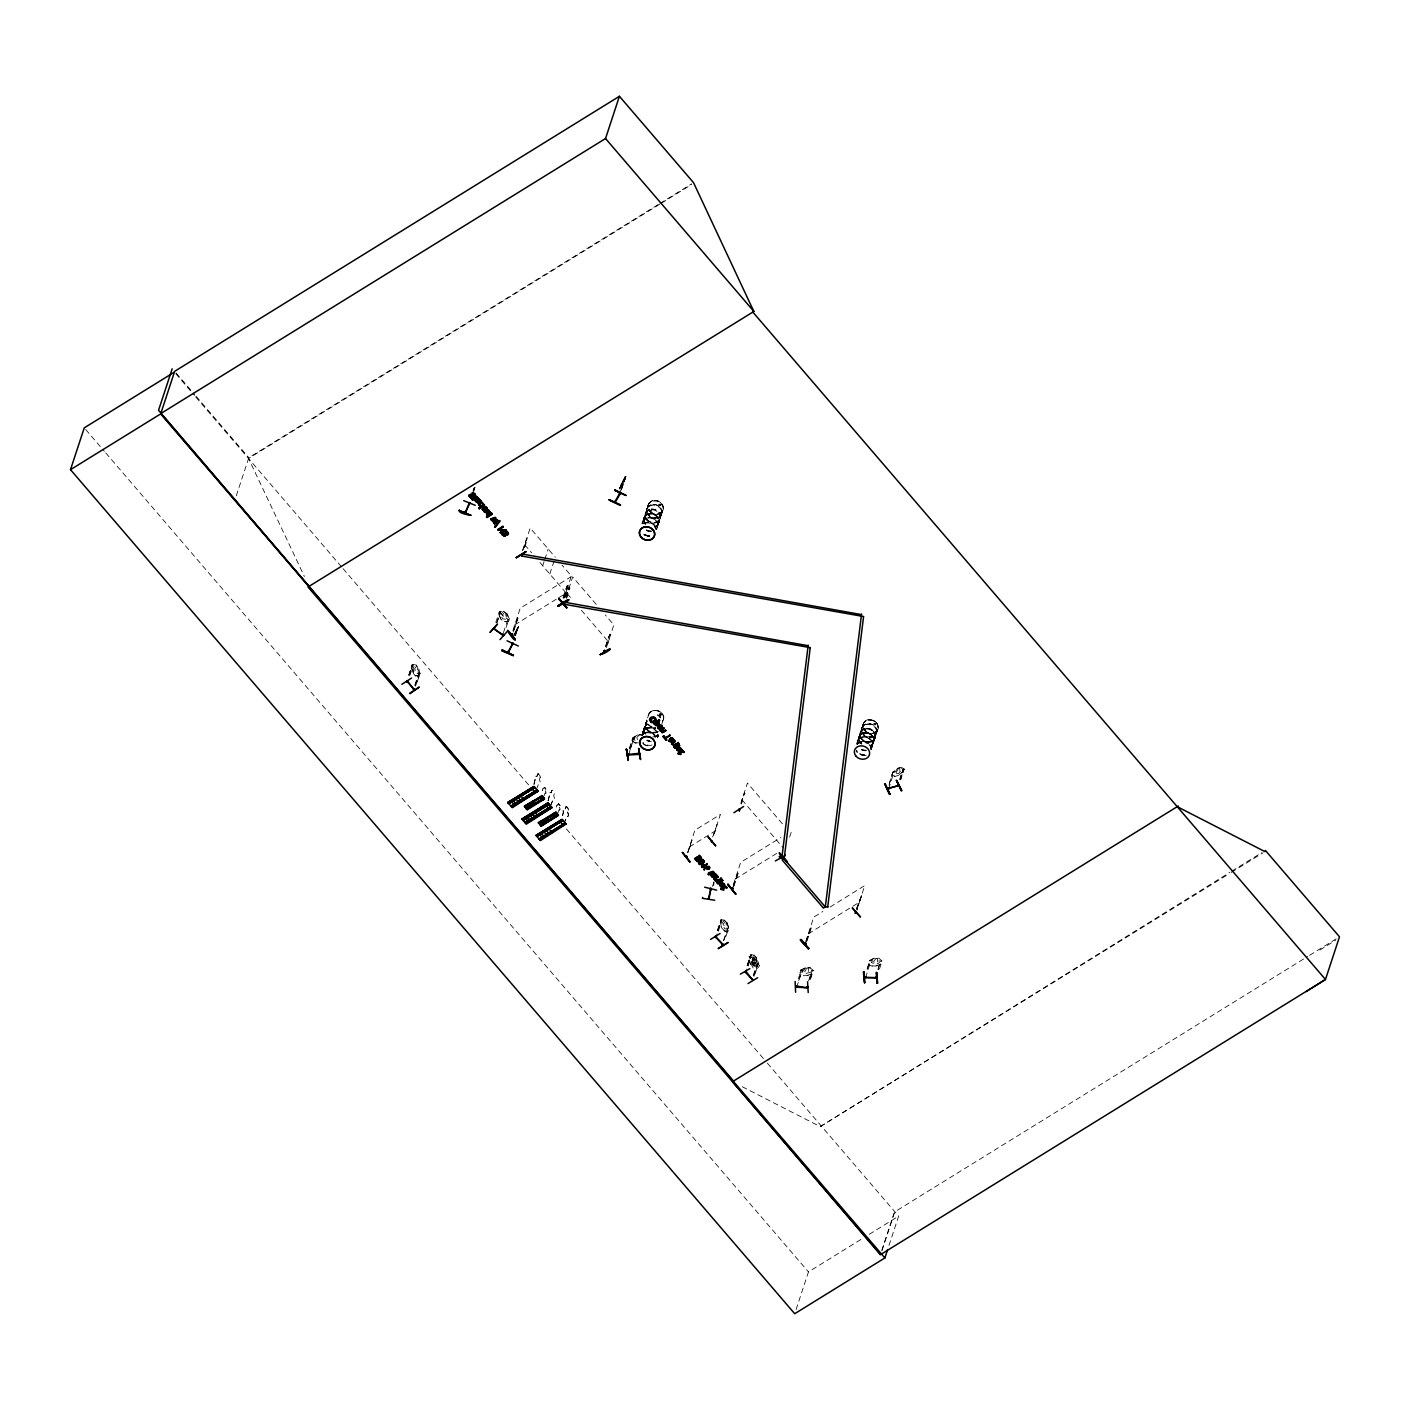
<?xml version="1.0" encoding="UTF-8"?>
<svg xmlns="http://www.w3.org/2000/svg" width="1410" height="1410" viewBox="0 0 1410 1410"><rect width="100%" height="100%" fill="white"/><g stroke="black" fill="none" stroke-linecap="round" stroke-linejoin="round"><path stroke-width="0.75" stroke-dasharray="5 3.75" d="M517.593 628.596L518.334 626.886L515.496 635.399M545.265 790.922L545.406 790.834A2.767 1.199 58.3 0 1 545.035 793.442L544.912 793.53A2.767 1.199 58.3 0 0 545.265 790.922L545.811 788.542M559.347 807.366L559.47 807.296A2.767 1.199 58.3 0 1 559.118 809.904L558.977 809.975A2.767 1.199 58.3 0 0 559.347 807.366L559.964 805.304M624.154 479.717L624.225 478.378M516.783 630.164L516.871 628.842M714.006 883.7L713.548 885.127L714.112 880.792M533.914 784.365L535.183 779.148A4.159 1.798 58.3 0 1 536.805 776.487L537.739 774.108A2.08 0.899 58.3 0 1 539.378 774.566A2.08 0.899 58.3 0 1 540.312 777.104L539.378 779.483A4.159 1.798 58.3 0 1 538.832 783.396L535.853 790.71M534.126 784.242L535.183 779.148M547.996 800.809L549.459 795.487A4.159 1.798 58.3 0 1 551.081 792.825L551.821 790.569A2.08 0.899 58.3 0 1 553.443 791.01A2.08 0.899 58.3 0 1 554.394 793.566L553.654 795.822A4.159 1.798 58.3 0 1 553.108 799.734L550.711 805.304M548.19 800.686L549.459 795.487M562.484 815.544L563.33 812.072A4.159 1.798 58.3 0 1 564.952 809.393L566.027 806.802M562.696 815.421L563.542 811.948A4.159 1.798 58.3 0 1 565.146 809.269L565.886 807.014A2.08 0.899 58.3 0 1 567.525 807.472A2.08 0.899 58.3 0 1 568.459 810.01L567.525 812.389A4.159 1.798 58.3 0 1 566.979 816.302L564 823.616M656.284 529.05A7.878 6.68 18.2 0 0 652.795 518.439A7.878 6.68 18.2 0 0 642.273 523.145L643.859 519.849M642.184 523.251L642.66 521.559M643.542 519.074L644.088 517.188M645.463 513.011L645.093 516.765M646.485 510.085L646.978 508.393M651.103 510.984L649.975 510.42M651.261 510.808L650.662 510.12L651.138 511.09M654.769 518.58L655.086 517.311M655.438 518.598L655.033 518.228M658.84 504.657L660.444 503.934L660.99 505.555M659.298 504.745L660.338 504.146M654.592 517.54L656.619 517.435L655.262 518.492M657.272 527.728L657.747 526.036M643.859 728.882L644.405 726.996M648.195 715.734C650.204 704.683 669.327 712.632 662.295 721.708M660.603 714.112C658.117 715.575 659.986 712.755 661.519 714.606M661.078 714.271L660.655 713.953M661.131 714.923L660.25 715.311M657.589 737.536L658.065 735.844M857.544 740.761L857.174 744.498A7.878 6.68 18.2 0 1 866.639 737.536A7.878 6.68 18.2 0 1 871.098 748.481L872.649 745.238M858.443 738.276L859.977 734.892M860.347 732.213L859.977 735.967M861.88 727.595L861.51 731.349M861.792 742.859L860.84 742.982L861.792 743.317M866.004 730.186L864.823 729.922L865.987 729.534M869.723 736.496L869.512 737.536M869.582 736.707L870.798 738.117M869.988 736.531L871.715 737.677M873.918 723.559L875.399 724.916M874.077 740.867L872.543 744.251M874.976 738.382L875.346 734.645M875.275 735.474L876.932 730.221M876.491 733.764L876.315 728.371M865.669 720.757C872.631 715.698 883.559 726.732 875.469 732.266C868.507 737.324 857.544 726.291 865.652 720.757M236.281 495.809L248.812 457.704L658.047 204.644M408.618 675.284L412.302 664.462L415.862 664.868L413.077 667.987L414.258 671.548L418.135 673.874L418.4 667.829L415.844 664.762M408.953 675.073L412.407 664.41L410.01 673.998M409.658 675.884L413.341 665.238L412.39 664.621M473.813 490.327L474.465 488.336M473.496 491.931L475.24 486.626M414.804 685.366L418.929 672.817L419.951 673.434M415.139 685.154L419.51 672.447M415.492 686.176L420.074 673.381L416.514 683.885M495.791 622.356L499.457 611.358L503.634 611.235L506.948 613.579L509.274 618.743C509.38 623.766 502.736 621.669 500.92 619.166L498.699 614.073M496.69 623.009L500.374 612.275L499.457 611.358M496.937 622.726L500.532 612.169M522.546 550.464L526.846 538.179L524.238 549.054M522.881 550.27L530.195 528.01L555.293 557.267M524.555 547.256L527.551 538.99M503.458 632.667L508.34 617.668L509.363 618.655M506.155 627.327L509.239 618.602L506.789 613.702L503.617 611.129L500.515 614.637L502.559 618.814L506.965 619.395L506.789 613.702M512.94 630.393L520.255 608.151L571.226 576.62M513.205 630.711L517.787 617.774L517.17 618.62M513.152 631.874L517.787 617.774M514.068 630.182L518.052 618.091M515.355 633.971L517.417 627.697M515.108 635.205L518.457 626.939L515.073 635.381M542.709 565.745L544.084 561.568M544.771 559.47L548.208 549.019M549.794 573.993L554.606 559.365M563.013 597.628C568.3 579.175 569.816 584.181 563.7 598.439M563.348 597.417L567.331 585.344M563.718 597.382L567.895 586.789L564.846 597.17M564.035 598.245L571.35 575.985L561.991 565.075M565.692 597.364L569.34 587.089L566.732 597.981M566.027 597.17L572.689 576.937L596.818 605.049M566.397 598.192L570.028 587.917M619.29 488.829L621.228 484.705L620.576 485.674M619.765 488.477L624.947 476.933L625.035 478.201M619.677 489.023L621.281 484.635M619.413 494.011L625.776 476.65M621.175 490.028L625.899 476.686M621.651 489.2L625.846 476.51L625.053 479.294M536.999 776.364L537.739 774.108M544.048 787.414L543.696 788.842A2.767 1.199 58.3 0 0 542.621 790.605L542.48 790.693A2.767 1.199 58.3 0 1 543.555 788.913L545.035 787.397M642.061 523.938L642.678 522M642.96 521.242L645.498 513.469M645.745 512.694L647.014 508.851M647.278 508.093L648.565 504.234M605.507 646.538C610.794 628.102 612.31 633.09 606.194 647.366M605.842 646.344L609.807 634.253M606.529 647.155L613.843 624.912L605.331 614.989M558.677 803.577L557.761 805.286A2.767 1.199 58.3 0 0 556.686 807.066L556.545 807.154A2.767 1.199 58.3 0 1 557.637 805.374L558.483 803.577M660.92 504.604L660.127 505.503M657.236 527.269L659.774 519.497A7.773 6.592 18.2 0 0 651.455 509.786A7.773 6.592 18.2 0 0 646.679 520.167A7.773 6.592 18.2 0 0 659.792 519.497M660.039 518.721L661.29 514.879A7.773 6.592 18.2 0 0 652.971 505.168A7.773 6.592 18.2 0 0 648.195 515.566A7.773 6.592 18.2 0 0 661.308 514.879L660.374 516.272M661.554 514.121A7.773 6.592 18.2 0 0 653.218 504.392A7.773 6.592 18.2 0 0 648.441 514.791A7.773 6.592 18.2 0 0 661.554 514.121L662.806 510.244M629.495 748.322L632.861 737.765L637.725 735.068C647.084 735.033 635.646 733.306 634.852 737.659L634.2 739.651L636.351 741.096M629.547 748.71L632.861 737.765L634.024 737.818L628.596 754.914M629.9 750.367L633.989 737.677M642.995 731.825L641.744 735.667A7.773 6.592 18.2 0 1 648.688 731.984A7.773 6.592 18.2 0 1 655.897 736.566M643.26 731.05L645.798 723.277M646.062 722.502L646.714 720.598M647.595 717.901L648.741 714.429M661.872 723.912L663.123 720.052M687.587 852.468L694.901 830.208L720.387 814.451L712.896 837.276M687.851 852.768L691.993 840.113L688.291 852.504M712.632 836.958L717.038 824.621L713.337 837.011M712.508 886.449L713.883 882.255M740.814 803.312L747.459 783.079L782.955 824.445M741.149 803.118L744.462 793.037L741.501 804.123M717.337 930.512L721.109 919.655L716.65 935.517M717.672 930.318L721.18 919.778L724.564 920.113L727.172 923.039L728.864 928.696C729.287 933.737 722.59 930.953 721.832 928.027L720.228 922.299M733.376 884.599L740.691 862.338L780.752 837.575M718.36 931.129L721.938 920.624M732.988 886.925L738.223 871.979L737.624 872.825M733.588 886.079L738.223 871.979M733.852 886.397L738.487 872.297M723.506 940.611L727.965 927.851L728.653 928.679L724.899 939.324M723.841 940.399L728.265 927.745M747.053 965.515L750.913 954.764L746.384 970.521M747.388 965.321L750.825 954.64L754.297 955.116L756.729 958.13L756.571 964.123L752.693 961.796L751.512 958.236L754.174 955.063L756.888 958.042L758.492 963.77M789.618 837.099L791.68 830.825M748.093 966.132L751.583 955.257M754.914 956.491L753.063 958.906L754.403 961.867L755.971 960.686L755.76 957.478M753.24 975.597L757.364 963.065L758.386 963.664M753.557 975.403L757.998 962.748M753.927 976.425C760.801 949.177 763.039 971.508 753.381 968.547L749.08 959.963M754.949 974.116L758.51 963.629M856.963 743.14L857.58 741.202M857.844 740.444L860.382 732.671M860.646 731.896L861.915 728.053M862.18 727.296L863.466 723.436M869.882 736.672L869.635 736.514M874.5 724.405L874.218 723.524L875.504 724.493M805.78 941.386L813.764 917.117L822.858 911.494M806.044 941.686L811.279 926.758L810.679 927.586M806.643 940.858L811.279 926.758M806.908 941.157L811.543 927.057M871.257 749.168L871.874 747.229M872.138 746.472L874.676 738.699A7.773 6.592 18.2 0 0 866.357 728.988A7.773 6.592 18.2 0 0 861.58 739.369A7.773 6.592 18.2 0 0 874.693 738.699L873.759 740.091M874.94 737.923A7.773 6.592 18.2 0 0 866.604 728.212A7.773 6.592 18.2 0 0 861.827 738.611A7.773 6.592 18.2 0 0 874.94 737.923L876.192 734.081A7.773 6.592 18.2 0 0 867.873 724.37A7.773 6.592 18.2 0 0 863.096 734.769A7.773 6.592 18.2 0 0 876.209 734.099M876.456 733.323A7.773 6.592 18.2 0 0 868.119 723.594A7.773 6.592 18.2 0 0 863.343 733.993A7.773 6.592 18.2 0 0 876.456 733.323L877.707 729.446M798.36 978.787L801.074 970.045L805.921 967.63L810.045 967.736M798.747 980.549L802.343 969.78M796.721 987.194L802.308 969.957M808.547 980.99L812.23 970.203M809.269 979.263L812.213 970.397M810.345 978.945L813.253 970.45L809.957 967.683L810.433 972.371L804.581 973.711L802.396 972.019L805.885 967.436L809.957 967.806M810.362 979.315L813.27 970.573L812.019 970.908M891.966 774.954L892.9 772.169C894.768 770.688 901.113 764.132 902.1 769.402L898.487 773.702L894.081 773.614L897.447 768.45L892.953 772.275L888.177 786.903M889.04 785.176L892.777 772.187M888.67 789.054L893.993 771.975L892.988 772.275M856.557 908.375L861.387 895.755L857.016 910.173M856.822 908.674L861.651 896.073M902.841 769.155L904.163 769.314L900.726 779.765M856.751 909.855L864.735 885.603L830.137 906.983M899.527 779.712L902.964 769.261L900.391 777.985M900.549 779.413L904.074 768.785L901.131 767.34L904.004 768.961L903.264 771.552L898.646 775.324L894.839 776.469L891.913 774.83L894.927 776.381M867.203 968.917L869.899 960.439L874.746 957.936L878.906 958.236L882.131 961.074L879.223 969.816M867.221 969.287L869.776 960.404M869.97 960.933L871.098 960.281M865.581 977.694L870.992 960.457M742.224 1086.705L820.232 1126.643L1229.872 872.349M878.095 969.393L881.003 960.721M878.13 969.78C877.584 967.048 882.642 958.659 880.88 961.409M796.086 1309.537L808.459 1271.908L861.827 1238.914M881.726 1250.582L893.993 1213.27M882.061 1250.441L894.768 1211.824L1307.74 956.438M889.005 1245.418L898.628 1216.143L766.864 1062.594M516.465 629.935L514.791 634.412L516.395 631.327M514.386 634.764L517.858 626.851M623.766 479.453L622.039 483.912L623.784 480.898M625.388 476.457L620.911 486.221L624.383 480.193M542.921 798.395L545.035 793.442M550.517 805.427L553.108 799.734M556.985 814.857L559.118 809.904M563.788 823.74L566.979 816.302A4.159 1.798 58.3 0 0 567.719 812.266L567.525 812.389M513.452 636.262L517.682 627.415M514.95 635.328L517.452 629.53M515.337 634.236L516.941 630.587M474.148 488.97L473.725 489.957L473.883 488.635M473.02 490.416L474.465 487.261M623.29 480.123L620.629 485.833L620.664 484.652M619.713 488.301L625.106 479.224M518.245 627.027L517.805 627.873L518.457 626.939M620.664 488.072L622.462 484.952M646.996 508.358L648.195 506.701M645.48 512.976L646.679 511.301M644.035 517.364L645.075 515.69M657.659 525.049C662.647 519.25 654.452 511.107 648.177 513.927M656.055 529.42L657.254 527.763M646.009 722.59L646.978 721.127A7.773 6.592 18.2 0 0 647.93 729.904A7.773 6.592 18.2 0 0 658.029 731.138M642.978 731.332L647.172 727.842M643.207 731.138L645.498 728.6M659.228 714.2L660.197 713.636M661.184 714.799L660.514 715.716M861.898 727.56L863.096 725.903L862.127 727.384M860.382 732.178L861.563 730.521M857.562 740.708L858.76 739.051M873.988 739.915L874.958 738.435A7.878 6.68 18.2 0 0 866.427 728.617A7.878 6.68 18.2 0 0 861.58 739.157A7.878 6.68 18.2 0 0 874.887 738.47M870.957 748.622L871.926 747.159M898.54 768.432L896.214 772.222L897.077 772.891L899.897 771.111L899.774 768.062L898.593 768.538M499.492 611.623L500.127 612.557M504.498 612.451L502.418 615.024L504.198 617.615L506.014 616.223L505.591 613.244M500.92 619.166L498.576 614.02M807.137 967.912L804.705 971.279L805.674 972.371L808.723 971.455L808.476 967.965L807.137 968.018M875.998 958.412L873.565 961.779L874.535 962.871L877.584 961.955L877.337 958.465L875.998 958.536M754.139 959.082L752.2 961.549L753.522 964.528L755.108 963.33L754.244 959.011M650.75 501.555C642.66 507.089 653.588 518.122 660.55 513.064C668.675 507.565 657.747 496.496 650.768 501.555L652.513 500.797M648.001 506.842L651.191 504.886M646.485 511.46L649.658 509.503M646.485 514.527L645.022 515.884L646.538 514.703M659.069 504.163L658.946 504.586M643.665 520.008L646.855 518.034M656.302 526.018L657.695 524.837L654.54 526.811A7.773 6.592 18.2 0 0 658.082 517.699A7.773 6.592 18.2 0 0 647.102 514.438A7.773 6.592 18.2 0 0 645.41 524.044M649.675 712.561L651.085 711.398M646.732 724.511L644.388 727.19L646.855 724.529A7.79 6.609 18.2 0 0 645.71 733.852M642.466 734.434L645.657 732.46M656.566 736.02L658.029 734.663M862.902 726.044L864.4 724.828M861.387 730.662L864.559 728.706L862.814 729.499M861.387 730.68L862.885 729.446M865.387 729.305L865.176 729.904M859.924 735.086L861.387 733.729M875.381 724.617L874.729 724.423M858.567 739.21L861.757 737.236M860.629 742.647L861.686 742.717M875.469 735.333L872.279 737.289M873.953 739.933L870.763 741.907M873.389 737.465L872.332 735.861A7.79 6.609 18.2 0 0 861.439 733.976A7.79 6.609 18.2 0 0 860.276 743.282A7.79 6.609 18.2 0 1 861.387 734.134A7.79 6.609 18.2 0 1 872.173 736.055A7.79 6.609 18.2 0 1 871.027 745.361L872.614 744.057M903.211 771.429L898.558 775.165M1319.866 950.093L1335.605 940.206M659.915 203.481L691.675 183.829M659.651 204.274L248.548 458.497L304.401 576.514M661.519 203.11L691.411 184.622M416.479 666.243L414.628 668.657L415.968 671.618L417.536 670.437L417.325 667.23M413.13 672.782C421.713 686.282 404.106 653.041 413.236 672.711M420.057 673.522L418.453 667.811L415.756 664.938M419.105 676.06L415.827 675.637L419.299 676.113M514.756 624.877L556.633 598.968M558.448 597.858L565.727 593.346M540.312 777.104L540.118 777.227A2.08 0.899 58.3 0 0 539.184 774.689A2.08 0.899 58.3 0 0 537.545 774.231M545.899 789.336L544.912 787.485M551.821 790.569L551.081 792.825M559.981 805.78L559.735 804.687M568.459 810.01L568.265 810.133A2.08 0.899 58.3 0 0 567.331 807.595A2.08 0.899 58.3 0 0 565.692 807.137M689.402 846.934L714.888 831.177M735.192 879.064L777.069 853.173M721.462 920.889L721.109 919.866M724.476 920.184L721.797 923.233L724.669 928.767L726.855 929.119L727.102 923.074L724.458 920.06M725.181 921.488L723.348 923.903L724.669 926.863L726.256 925.683L726.027 922.475M727.172 923.039L728.864 928.696L727.63 928.062M721.832 928.027L724.529 930.882M754.262 965.885C748.428 957.319 746.313 949.441 754.279 966.009M749.186 960.034L750.966 965.515M756.13 960.633L755.707 966.784L753.522 966.414L750.649 960.88L753.539 957.707L756.13 960.633L757.822 966.291M808.265 933.843L859.236 902.312M1231.741 871.204L1261.633 852.715M820.232 1126.643L1229.397 873.618M1231.265 872.455L1263.096 852.768M1309.608 955.293L1339.5 936.804M869.177 1234.349L898.628 1216.143M568.159 587.106L567.014 587.318M744.462 793.037L745.15 793.848M637.708 734.945L632.755 737.871L631.891 740.514L635.064 742.964L639.188 742.753L635.064 742.964L632.015 740.373M800.915 970.027L805.921 967.63M807.419 975.685C819.95 969.093 801.62 981.008 800.034 972.565M869.776 960.527L874.782 958.007L871.257 962.519L876.121 964.334L879.294 962.871L878.818 958.307M624.894 477.038L625.97 476.562M650.697 511.284L651.015 511.178M646.45 514.703L648.248 513.734M645.339 522.652L643.577 523.427A7.878 6.68 18.2 0 1 656.161 528.732L655.579 526.935M657.395 518.087L661.572 514.615L661.413 509.169M655.861 522.705L660.056 519.215L659.898 513.786M654.487 527.005L656.232 526.212M656.179 732.513L657.959 731.72A7.878 6.68 18.2 0 1 647.683 730.486A7.878 6.68 18.2 0 1 646.767 721.497M656.602 735.844L654.804 736.813A7.79 6.609 18.2 0 0 657.818 734.822A7.79 6.609 18.2 0 1 652.883 736.884M864.312 724.881L866.075 724.088M874.464 723.541L875.839 723.489M861.404 733.87L863.149 732.936M869.847 736.337L871.027 736.284M860.241 741.854L857.051 743.81A7.878 6.68 18.2 0 1 867.961 743.246M893.164 772.627L893.993 771.975M903.14 769.631L904.163 769.314M802.22 969.974L800.915 969.904M660.497 505.714L658.928 505.185M660.708 715.082L659.686 714.5M660.814 715.522L659.157 714.729M863.079 733.129C868.102 731.12 874.693 735.403 874.024 741.025L873.936 739.245M504.216 621.528L508.481 621.316M632.984 738.258L634.095 738.188M869.952 960.562L871.045 960.598M872.12 965.885L876.28 966.079C888.652 959.523 870.481 971.349 868.913 963.171M811.931 970.415L813.094 970.591M802.202 970.468L801.074 970.045L800.175 972.547M660.021 505.291L660.867 504.974L659.439 505.062M650.133 513.592L654.152 514.298L658.488 518.263M655.897 518.915L654.857 518.475M875.064 723.048L873.83 724.387M865.035 732.795L869.053 733.5L872.332 735.861A7.79 6.609 18.2 0 1 871.08 745.22M724.423 930.953L728.001 931.358M749.961 957.302L753.539 957.707M754.156 965.956L757.734 966.361M713.407 884.193L713.548 885.127M871.398 719.805L875.152 721.391M660.761 504.445L661.061 504.48M655.579 728.759L654.945 727.807M499.017 612.698L508.922 619.977M558.748 803.77L559.611 804.758M637.443 739.686L636.862 737.553L638.924 735.35M567.19 593.663L572.865 600.272M581.378 610.195L608.345 641.638M524.696 544.736L531.623 552.808M539.942 562.519L565.851 592.711M741.96 799.805L783.132 847.78M176.109 372.963L194.633 394.571M196.06 396.228L248.812 457.704M175.845 373.756L194.386 395.346M195.796 397.021L341.625 566.961M343.053 568.635L529.191 785.564M566.415 828.957L765.436 1060.919M85.675 429.521L104.322 451.253M105.75 452.927L808.459 1271.908M859.148 741.678L860.206 743.282M860.153 743.458L858.549 739.898M644.247 522.458L645.269 524.238L643.665 520.695M644.564 732.284L645.621 733.887M874.799 732.988L875.416 734.822M871.997 741.519L872.667 745.185L872.543 743.176M870.481 746.137L871.098 747.97A7.773 6.592 18.2 0 0 866.78 737.113A7.773 6.592 18.2 0 0 857.421 743.846M861.439 731.173L862.056 733.006M859.924 735.773L860.541 737.624M657.095 522.317L657.712 524.15M646.538 511.971L647.155 513.804M645.022 516.571L645.639 518.404M655.28 727.86L655.579 728.318A7.773 6.592 18.2 0 1 647.472 723.788M645.339 726.397L645.956 728.23M643.965 730.503L644.493 732.442M878.271 726.097L878.307 727.877M871.027 747.793L871.151 749.803A7.878 6.68 18.2 0 0 869.424 744.603M858.514 738.117L858.496 740.074M659.069 520.043L659.122 521.823M657.642 523.974L657.765 525.983M646.485 510.138L646.608 512.147M643.612 518.915L643.595 520.872M646.802 719.946L646.855 721.761A7.773 6.592 18.2 0 0 647.666 730.68A7.773 6.592 18.2 0 0 657.765 731.913M645.392 726.573L646.767 721.303A7.878 6.68 18.2 0 0 647.772 730.239A7.878 6.68 18.2 0 0 658.012 731.473M643.929 728.723L643.912 730.697M642.537 733.359L642.59 735.103A7.773 6.592 18.2 0 1 647.983 728.247A7.773 6.592 18.2 0 1 657.148 732.724M642.466 733.094L642.519 734.91A7.773 6.592 18.2 0 1 643.824 733.835M860.347 743.088A7.79 6.609 18.2 0 1 862.039 733.464A7.79 6.609 18.2 0 1 873.037 736.725A7.79 6.609 18.2 0 1 869.441 745.784A7.755 6.574 18.2 0 0 872.702 736.108A7.755 6.574 18.2 0 0 861.052 734.028A7.755 6.574 18.2 0 0 861.845 744.304M866.322 755.214A7.773 6.592 18.2 0 1 858.708 753.856M857.262 752.535A7.773 6.592 18.2 0 1 856.205 750.948M857.016 744.374A7.773 6.592 18.2 0 1 867.732 743.828M870.217 746.736A7.773 6.592 18.2 0 1 870.781 748.446M866.022 750.754A7.878 6.68 18.2 0 1 860.241 749.045M864.665 754.773A7.773 6.592 18.2 0 1 856.469 750.173M857.28 743.599A7.773 6.592 18.2 0 1 866.234 742.065A7.773 6.592 18.2 0 1 871.098 749.433M864.594 755.125A7.878 6.68 18.2 0 1 858.813 753.416M857.333 752.076A7.878 6.68 18.2 0 1 856.275 750.472M857.227 744.11A7.878 6.68 18.2 0 1 866.727 737.289A7.878 6.68 18.2 0 1 871.186 748.252M866.11 750.525A7.878 6.68 18.2 0 1 860.329 748.798M866.181 750.155A7.773 6.592 18.2 0 1 862.233 749.45M645.533 523.745A7.72 6.556 18.2 0 1 647.208 514.209A7.72 6.556 18.2 0 1 658.117 517.452A7.72 6.556 18.2 0 1 654.54 526.423M649.605 536.17A7.878 6.68 18.2 0 1 643.824 534.461M643.524 523.674A7.878 6.68 18.2 0 1 651.191 523.286M652.989 524.291A7.878 6.68 18.2 0 1 656.073 528.979M649.499 536.346A7.773 6.592 18.2 0 1 647.507 536.205M645.568 535.641A7.773 6.592 18.2 0 1 643.806 534.654M645.216 523.269A7.773 6.592 18.2 0 1 651.067 523.639M654.275 525.948A7.773 6.592 18.2 0 1 655.879 529.243M644.264 522.863A7.72 6.556 18.2 0 1 648.142 514.438A7.72 6.556 18.2 0 1 658.188 518.686A7.72 6.556 18.2 0 1 654.311 527.111M645.339 524.22A7.79 6.609 18.2 0 1 647.031 514.615A7.79 6.609 18.2 0 1 658.029 517.875A7.79 6.609 18.2 0 1 654.416 526.917M642.202 523.374A7.878 6.68 18.2 0 1 652.724 518.668A7.878 6.68 18.2 0 1 656.196 529.279M651.12 531.552A7.878 6.68 18.2 0 1 645.339 529.843M649.763 535.571A7.773 6.592 18.2 0 1 644.053 533.879M643.753 523.251A7.773 6.592 18.2 0 1 656.143 528.468M647.666 535.8A7.878 6.68 18.2 0 1 643.912 534.214M651.209 531.306A7.878 6.68 18.2 0 1 645.428 529.596M642.466 522.881A7.773 6.592 18.2 0 1 652.848 518.245A7.773 6.592 18.2 0 1 656.284 528.715M651.279 530.953A7.773 6.592 18.2 0 1 645.568 529.261M662.207 721.532A7.79 6.609 18.2 0 0 658.752 711.045A7.79 6.609 18.2 0 0 648.371 715.681A7.79 6.609 18.2 0 1 657.747 710.851A7.79 6.609 18.2 0 1 663.105 720.21M651.966 726.908A7.773 6.592 18.2 0 1 648.759 724.599M657.483 714.905A7.773 6.592 18.2 0 1 660.691 717.214M655.844 727.965A7.878 6.68 18.2 0 1 653.817 727.842M651.843 727.26A7.878 6.68 18.2 0 1 648.6 724.916M657.43 715.099A7.878 6.68 18.2 0 1 660.691 717.443M646.908 722.079A7.773 6.592 18.2 0 1 646.855 720.316M658.981 716.668A7.773 6.592 18.2 0 1 660.444 717.99M645.868 745.449A7.773 6.592 18.2 0 1 642.678 743.14M645.533 733.077A7.773 6.592 18.2 0 1 655.632 737.342M647.895 745.855A7.878 6.68 18.2 0 1 642.678 742.911M642.449 734.645A7.878 6.68 18.2 0 1 655.826 737.042M657.73 735.033A7.755 6.574 18.2 0 1 654.645 736.954M644.564 732.689A7.755 6.574 18.2 0 1 648.441 724.229M649.411 741.237A7.878 6.68 18.2 0 1 647.437 740.655M642.555 734.962A7.878 6.68 18.2 0 1 648.036 727.877A7.878 6.68 18.2 0 1 657.342 732.424M657.906 734.169A7.878 6.68 18.2 0 1 657.483 737.624M652.002 745.044A7.773 6.592 18.2 0 1 642.925 742.365M651.332 741.537A7.773 6.592 18.2 0 1 645.639 739.845M657.712 734.451A7.773 6.592 18.2 0 1 657.307 737.853M649.499 740.99A7.878 6.68 18.2 0 1 647.525 740.409M642.643 734.716A7.878 6.68 18.2 0 1 651.138 727.666M653.112 728.247A7.878 6.68 18.2 0 1 654.892 729.252M658.047 735.703A7.878 6.68 18.2 0 1 657.571 737.395M649.587 740.638A7.773 6.592 18.2 0 1 647.648 740.056M642.837 734.451A7.773 6.592 18.2 0 1 651.209 727.49M653.165 728.053A7.773 6.592 18.2 0 1 654.91 729.04M658.029 735.421A7.773 6.592 18.2 0 1 657.553 737.077M645.657 734.046A7.79 6.609 18.2 0 1 646.802 724.74M750.966 962.554L753.363 963.118L754.72 966.943L753.962 963.259L755.954 962.836L753.663 962.378L752.358 958.641L753.063 962.237L751.054 962.519M642.96 731.367L642.484 733.059L642.978 731.367M864.559 730.292A7.79 6.609 18.2 0 0 877.69 729.622A7.79 6.609 18.2 0 0 869.336 719.875A7.79 6.609 18.2 0 0 864.559 730.292M864.506 730.503A7.755 6.574 18.2 0 0 877.584 729.834A7.755 6.574 18.2 0 0 869.265 720.14A7.755 6.574 18.2 0 0 864.506 730.503M863.184 734.31A7.878 6.68 18.2 0 0 876.474 733.623A7.878 6.68 18.2 0 0 868.014 723.771A7.878 6.68 18.2 0 0 863.184 734.31M861.669 738.928A7.878 6.68 18.2 0 0 874.958 738.241A7.878 6.68 18.2 0 0 866.498 728.388A7.878 6.68 18.2 0 0 861.669 738.928M646.767 519.726A7.878 6.68 18.2 0 0 660.056 519.039A7.878 6.68 18.2 0 0 651.596 509.186A7.878 6.68 18.2 0 0 646.767 519.726M649.728 510.913A7.773 6.592 18.2 0 0 662.841 510.244A7.773 6.592 18.2 0 0 654.504 500.515A7.773 6.592 18.2 0 0 649.728 510.913M649.622 511.284A7.72 6.556 18.2 0 0 662.665 510.614A7.72 6.556 18.2 0 0 654.381 500.955A7.72 6.556 18.2 0 0 649.622 511.284M648.283 515.108A7.878 6.68 18.2 0 0 661.572 514.421A7.878 6.68 18.2 0 0 653.112 504.568A7.878 6.68 18.2 0 0 648.283 515.108M646.926 519.391A7.773 6.592 18.2 0 0 660.039 518.721A7.773 6.592 18.2 0 0 651.702 509.01A7.773 6.592 18.2 0 0 646.926 519.391"/><path stroke-width="1.5" d="M708.754 868.965C704.982 870.199 708.402 864.524 709.865 867.608M672.535 743.687L674.826 740.743L671.442 744.022M715.469 879.276L715.522 879.593M511.513 634.482L512.376 634.447M562.731 602.105L561.691 604.414L562.96 603.145M782.021 858.126L783.202 857.95M782.427 857.932L783.29 857.403M855.095 912.904L856.275 912.799M701.246 857.403L700.594 859.042M708.772 897.43L708.366 899.087L709.3 897.676M710.605 889.957L711.01 888.3L708.349 898.946M710.922 888.934L708.948 898.998M679.126 744.498L678.404 745.696M721.92 880.633L720.369 878.783L721.127 877.989L722.66 880.774L717.743 883.541A2.203 1.868 18.2 0 1 716.633 882.378L716.914 880.263M483.683 510.808L484.176 509.327M655.95 720.246L653.87 717.302L649.904 718.659M719.576 885.304C721.814 879.047 728.247 888.318 721.567 883.964M649.552 719.241L650.997 722.308A2.52 2.133 18.2 0 0 652.636 722.66L655.597 720.827M716.439 881.691L716.703 880.615M704.665 866.04C702.656 859.959 699.307 870.604 704.771 865.687M898.769 786.004L897.465 785.987M483.084 506.49L486.732 507.477L482.978 506.842L484.194 504.533L478.924 507.794L479.312 508.746L482.52 506.472L479.312 508.746M863.678 616.54L522.299 556.139L522.722 553.566M563.894 601.541L563.542 604.15L810.327 647.648M827.846 906.841L825.308 906.947L784.136 858.972L781.757 858.549L808.212 645.163M825.467 906.418L823.44 908.093L782.286 860.118L784.136 858.972L810.168 648.159M825.308 906.947L861.563 614.073M827.67 907.37L863.519 617.069M482.52 506.472L482.661 509.979L483.101 507.177L486.732 507.477M711.874 841.735L711.803 840.695M655.121 720.016C652.389 712.156 647.719 726.802 655.086 720.034M674.438 745.555C675.443 750.948 680.061 741.448 674.579 745.449M699.008 862.127L699.906 863.643L702.903 861.898M704.612 887.19L716.685 890.168M503.775 635.487L503.159 634.148M469.195 503.194L465.423 512.271M468.754 504.163L469.177 502.736M469.565 503.582L469.107 504.427L469.794 502.753M508.464 533.473L507.917 534.707M669.856 739.016C671.794 734.892 676.712 742.03 671.407 741.836M712.773 874.588L713.16 873.583M470.059 495.351C473.125 501.361 467.785 492.161 474.835 496.179M702.621 897.447L702.409 898.311L714.729 900.232M406.485 681.453L407.261 682.352L406.979 681.294M414.681 689.384L413.747 689.243M716.527 936.628L715.875 937.65L715.98 936.011M746.101 972.495L744.921 971.842L752.764 979.985M752.887 980.391L745.714 971.014M522.264 554.958L521.718 555.91L521.471 554.201M522.123 555.804L521.347 554.905L522.141 555.716M564.264 604.167L563.965 603.11M605.225 651.032L604.678 652.09L604.185 650.574M738.523 809.975L739.069 809.058M779.166 856.593L779.624 856.311M507.565 652.654L508.605 651.508M512.764 643.876L511.918 644.299M704.348 861.158L703.572 862.673M507.688 533.191L506.578 534.355L502.647 533.103M464.754 512.553L465.423 511.231M701.228 857.756L700.84 858.743M478.554 503.44L480.035 506.542L480.828 505.714L479.488 503.493M887.63 1249.595L884.881 1257.949L794.711 1313.715L70.5 469.671L84.247 427.864L174.417 372.099M172.179 368.821L158.554 410.275L309.054 586.348M70.5 469.671L160.669 413.906L174.681 371.306L619.413 96.285L693.544 182.683L753.786 311.328L752.746 311.98L1325.47 979.474L1306.224 991.565M401.868 684.308L411.544 678.051M470.817 514.967C471.381 515.796 457.104 513.205 459.36 510.12M463.731 500.673L475.258 505.309M406.679 680.836L414.329 689.737M414.452 690.142L407.014 680.642M407.349 682.458L407.807 681.383M465.829 511.389L465.388 512.835L469.583 503.511M474.641 495.174L472.368 492.777L474.941 493.571L475.205 496.056M469.142 504.322L469.389 502.577M469.565 494.593L469.125 495.492A2.097 1.78 18.2 0 0 469.213 496.532L471.187 498.435L469.318 496.179A2.097 1.78 18.2 0 1 469.248 495.139M472.279 493.165L473.196 492.249M469.318 504.286L469.759 502.982M473.443 499.228C475.54 501.942 473.584 497.307 472.35 499.898L473.214 497.536M471.839 499.299L472.685 497.871M472.35 499.898L473.548 498.876M409.587 693.297L419.281 687.058L410.01 693.755M474.377 500.321C477.267 489.34 478.184 506.384 476.809 499.845M474.906 500.004L474.077 498.541M477.673 498.012L480.369 500.074C480.017 507.529 471.222 497.571 477.549 501.801M414.188 689.684L413.482 689.014M413.412 689.702L413.817 688.803M477.532 499.598L478.272 501.643L477.532 499.845M477.514 499.704C479.946 499.281 479.929 500.391 477.408 499.933M480.369 500.074L480.775 501.026M478.642 503.44L480.951 501.942A1.903 1.621 18.2 0 1 482.202 502.277C484.917 506.666 481.973 502.083 479.611 503.617M482.026 509.221L482.661 509.979M483.101 507.177L486.609 507.829M478.801 508.146L484.194 504.533M483.013 506.454L484.705 505.133M733.517 1081.065L160.793 413.553L605.524 138.532L619.413 96.285M484.987 509.574C488.9 512.958 482.837 512.553 484.987 509.574C491.755 512.976 482.026 514.121 483.947 509.68L486.767 508.27L488.389 510.808M488.265 511.16C486.873 507.917 484.423 508.781 488.177 510.79M486.485 511.812L484.617 511.002M487.472 512.094L485.481 509.274M486.397 516.976L488.142 515.619A2.238 1.903 18.2 0 1 486.908 514.579A1.939 1.639 18.2 0 1 486.75 513.504L487.102 512.782M488.318 511.477L489.023 510.367M488.142 515.619L488.036 515.954A2.238 1.903 18.2 0 1 486.802 514.914A1.939 1.639 18.2 0 1 486.644 513.857L489.64 511.583L492.301 513.963L486.908 517.576M487.825 513.205L488.565 515.637L487.508 513.927M490.839 513.61L489.57 512.323L487.719 513.557M491.279 513.963L491.332 512.905M491.773 513.363L492.178 514.315M491.138 519.849L494.716 518.316L491.138 519.849L490.715 518.88L495.28 517.452L495.65 518.351L495.28 517.452M492.83 521.823C502.947 518.457 486.873 524.731 494.716 518.316M497.254 519.744L493.588 520.678L497.73 520.29L494.593 523.885L494.187 522.934L494.593 523.885M500.074 521.083L495.192 527.234L499.616 520.537M495.192 527.234L494.822 526.335M497.836 529.437L504.128 530.125L497.73 529.79L502.894 526.318L503.282 527.252L502.894 526.318M505.697 530.072L498.928 529.948L505.802 529.719L500.638 533.191L500.25 532.24L504.251 529.772M500.638 533.191L505.802 529.719M507.547 533.332L505.291 531.147L507.424 531.482L508.358 533.826M505.221 531.535C510.649 534.654 504.339 532.011 502.189 533.579A2.097 1.78 18.2 0 0 502.242 534.549L504.921 536.311L502.136 534.901A2.097 1.78 18.2 0 1 502.066 533.861L502.489 532.98M505.168 531.5L506.137 530.636M490.116 632.403L497.518 624.066L490.204 632.05M525.965 551.592L516.36 557.443M494.082 627.662L493.835 627.943M494.364 627.732L494.734 629.353M499.986 639.611L507.406 631.275M502.982 634.148L502.524 635.029M503.846 634.641L503.476 635.046M507.741 630.393C512.394 641.109 522.105 645.057 507.671 630.429M502.189 650.01L501.801 650.874L513.346 655.597L502.189 650.028L513.452 655.262M507.054 640.774L518.334 646.009M512.482 633.901L511.636 634.271M512.306 633.865L511.583 635.399L512.288 634.5M512.059 634.764L512.746 634.2M508.041 651.367L507.512 652.883L512.782 643.806M511.918 644.423L512.394 643.013M512.623 642.872L511.812 644.37M512.253 644.705L513.011 643.048M558.801 599.091L566.979 607.798L559.329 598.757M558.378 606.247C569.27 598.281 575.932 596.835 557.778 605.701M561.885 601.524L561.55 601.735M561.938 604.344L561.744 603.268M562.378 602.475L561.427 604.097M564.758 603.868L564.018 604.802M568.459 600.519L558.413 606.247M609.296 499.616C643.189 516.395 585.714 489.288 620.488 504.833M614.601 490.398L625.97 495.456L614.883 489.887M615.377 500.762L614.637 502.295L620.136 492.478M619.36 494.117L619.924 492.619M620.523 492.672L619.854 494.293M542.004 796.157L524.626 806.714L527.199 809.728L544.471 799.047L541.51 795.575L542.409 796.632L524.749 806.837M526.247 805.233L528.873 808.089M530.724 802.466L533.35 805.322M540.33 821.695L542.938 824.55M541.281 826.189L558.395 815.227L541.105 825.855M600.237 654.575C609.032 652.795 617.192 642.784 600.272 654.663M604.52 650.362L604.009 651.314M604.696 650.398L605.119 651.79M605.295 651.279L603.868 651.138M627.732 753.874L627.697 754.368M628.789 754.103L628.49 755.037L628.578 753.839M626.322 749.345L628.137 760.131L626.428 749.08M628.278 760.166L626.463 749.08L628.366 759.814M638.624 753.927L638.413 753.433M638.413 754.473L638.518 753.328M639.365 753.275L627.327 754.544M639.629 753.381L639.699 753.751M640.598 759.197L638.624 748.446L640.545 759.197M659.016 724.335L656.073 725.78L653.782 723.436L659.087 719.893L659.475 720.827L659.087 719.893M654.293 724.035L653.905 723.083M654.804 723.453L655.527 725.11L657.413 725.375M655.315 724.105C657.448 728.018 659.21 718.36 658.241 724.211M659.14 724.335C657.183 719.364 661.149 723.418 657.712 725.551M659.263 725.85L662.118 728.053L660.849 725.621L659.263 725.85L661.272 728.67L658.787 726.15L660.285 728.388L658.682 728.371L658.435 726.502M660.285 728.388L658.417 727.578L658.787 726.15M660.356 731.085L659.951 730.151L663.74 727.807L661.642 731.702L665.52 730.345M661.308 730.503L664.251 728.406M662.118 728.053C664.11 720.88 652.654 729.393 661.043 728.547M659.827 730.486L663.74 727.807M663.07 736.531L666.366 740.338L663.07 736.531L663.793 735.808L665.044 737.747L663.793 735.808M666.366 740.338L665.696 738.029L670.155 735.28L665.044 737.747M666.948 739.968L665.696 738.029M669.609 734.645L670.032 735.632L665.59 738.382M674.103 739.898C671.019 745.044 665.044 738.047 671.178 741.678M671.107 740.832C666.278 737.906 671.53 743.246 670.437 739.898M672.394 739.281C669.609 736.743 671.53 743.546 672.623 739.245M671.495 740.867L672.676 739.88M672.006 743.687L673.24 744.885L672.658 743M674.826 740.743L675.231 741.678L672.552 743.352M673.768 745.026L673.716 746.789A2.203 1.868 18.2 0 0 674.949 747.829L679.532 745.485M674.826 747.97L675.073 747.476A2.203 1.868 18.2 0 1 673.821 746.454L673.98 744.674M674.949 747.829L675.302 748.534M675.478 747.511L674.703 745.097M678.792 745.397L677.434 743.158L678.21 742.4L679.638 745.52M676.677 749.327L677.452 747.917M678.527 745.344L676.289 743.898L674.174 744.691M677.946 748.499C681.259 750.737 677.258 752.182 677.452 749.256L677.946 748.499C684.132 754.896 675.76 746.084 680.572 748.287C680.977 750.719 682.528 749.644 681.294 750.384M678.439 748.199L681.153 749.715M677.946 753.539L678.809 752.112L678.457 754.139C679.708 751.565 681.647 756.201 679.549 753.469M679.461 750.737L677.487 749.697M678.457 754.139L679.673 753.116M680.554 750.666L679.567 752.552L682.563 750.931L684.255 752.253L682.687 750.578L679.567 752.552M680.501 754.579L680.202 752.799L681.999 751.689M681.03 754.244L680.202 752.799M689.984 861.721L682.405 852.433L689.719 861.951M686.229 856.363L686.564 856.17M686.688 856.222L686.494 856.839M686.952 856.54L686.406 857.421M697.386 861.016C696.945 862.003 692.151 855.535 699.554 858.426M700.365 858.937L698.743 859.201A1.833 1.551 18.2 0 1 698.073 858.866L697.139 857.844L697.95 859.219A1.833 1.551 18.2 0 0 699.008 859.624L700.699 858.69M694.548 858.778L697.263 856.822M699.695 858.637L699.36 855.218L701.123 857.756M711.274 840.871L711.415 841.929M703.749 869.494L706.78 863.537L704.207 870.023M707.943 836.853L715.681 845.612M709.582 874.041C711.68 876.756 709.741 872.12 708.49 874.711L709.353 872.349M707.979 874.112L708.825 872.684M708.49 874.711L709.688 873.689M710.534 875.134C708.225 873.565 714.852 869.97 713.389 873.671M711.063 874.817L710.217 873.354M711.786 874.817C710.534 874.482 712.455 876.491 713.901 876.491M733.905 812.689L743.634 806.502M710.111 873.707C715.24 873.301 714.659 869.582 709.706 872.755M712.949 874.658L713.583 876.949L711.68 875.169M710.622 888.106L710.182 889.71M715.54 874.835L715.469 875.804L713.989 873.971L714.429 876.456L713.777 874.94M714.993 880.104L713.971 878.659L717.76 876.315L718.148 877.267L717.76 876.315M714.359 879.611L713.971 878.659M711.134 875.222C710.816 879.258 717.919 877.478 716.527 874.887L713.654 873.53M716.527 874.887L716.914 875.822M715.487 880.898C717.478 879.117 714.412 882.202 715.046 879.382M739.333 809.181L739.386 810.115M739.386 810.873L739.862 809.816M717.884 883.418L717.99 883.065A2.203 1.868 18.2 0 1 716.738 882.025L716.615 881.691M718.236 884.105L717.99 883.065M717.62 880.686C716.721 886.626 723.559 877.038 717.514 881.021M718.395 883.083L720.58 881.462M720.492 878.43C723.859 883.682 719.805 877.39 717.108 880.281M722.378 886.326C720.721 880.862 721.691 890.151 720.528 884.44M723.365 886.608C721.515 879.576 723.577 891.913 719.682 884.969C720.175 882.36 724.299 882.695 724.793 885.216M722.766 880.422L721.585 882.043M722.59 888.705L723.418 890.168L722.59 888.705L720.862 889.128L722.255 887.384M720.862 889.128L721.726 887.701M721.391 889.728L720.986 888.776M723.947 889.833L723.118 888.388L723.418 890.168M724.793 887.613C729.322 889.005 725.163 883.559 722.484 888.124M728.177 884.581C751.495 914.156 711.944 864.048 735.685 893.922M710.534 939.413L720.105 933.49M715.399 936.081L715.716 935.887M732.072 888.459L731.755 889.287L733.235 888.511M732.319 888.934L732.918 888.088M732.742 888.053L732.266 889.534M727.983 942.708L718.377 948.525M722.325 944.171L722.837 945.705L723.383 944.63M722.66 943.977L722.114 944.947L722.837 944.013M722.907 944.929L715.275 936.786M723.436 944.876L715.734 936.645M779.413 852.927L787.432 861.986L779.377 853.156M740.356 974.169L749.856 968.635M780.347 856.98L779.695 857.985L779.818 856.346M780.4 857.227L779.554 856.98M781.757 858.549L782.18 857.474M782.374 858.531L783.132 857.033M746.242 971.631L745.767 971.931M784.947 854.654L785.264 855.5L775.359 860.946M779.36 852.944L787.062 861.951M748.023 983.545L757.699 977.712M752.623 979.932L751.918 979.263M752.253 979.051L752.376 979.615M808.864 948.401L801.162 939.43M805.145 943.237L804.81 944.065L805.885 943.413M805.18 944.312L805.797 942.832L805.991 943.889M795.117 981.483L795.61 992.288M795.663 986.154C799.188 985.625 808.811 989.52 806.82 986.542L806.397 987.194M795.91 986.066L795.927 986.595M808.265 949.018C796.245 932.415 798.853 941.369 808.899 948.384M796.826 986.824L796.756 986.101M807.56 981.783L808.212 992.552M807.666 986.577L807.507 987.793L807.93 986.7M884.916 784.03L889.957 794.323L885.022 783.784M887.577 788.419L898.593 785.652M887.754 788.243L887.595 789.424L888.934 788.578M888 788.754L898.981 785.388M888.705 788.084L888.617 789.195L888.529 788.014M852.292 908.058L860.488 916.747M852.451 907.934L860.1 916.958M896.372 780.382L901.801 790.746L896.778 780.505M855.288 913.328L855.923 911.829M897.729 785.247L897.994 785.758M898.663 786.04L898.804 785.035M864.03 972.089L864.612 982.84L863.361 972.054M865.846 977.271L865.617 976.601M865.758 976.725L864.383 977.712L864.647 976.672L864.594 977.764L876.808 977.588M876.315 972.636L877.566 983.404L876.949 972.618M876.791 977.201L875.381 978.24L875.68 977.042M876.526 977.077L876.474 978.188M655.773 720.721C657.536 716.756 650.644 715.328 649.605 719.1M459.219 510.508L470.693 515.337M484.635 509.926L484.405 511.125M620.329 493.535L615.13 502.383M706.833 868.172L708.437 867.062L709.212 867.943M704.154 865.37C697.104 869.67 708.895 863.22 702.021 865.299M654.963 720.369C653.447 713.16 647.137 725.004 654.839 720.369M717.461 880.915L718.501 882.748M469.036 503.37L468.666 504.216M508.411 533.791L506.666 535.183L503.476 533.667M698.902 862.479C699.149 860.259 704.894 858.62 703.096 861.986M704.313 869.67L707.238 864.066M508.129 652.918L512.746 643.753M781.898 858.161L782.938 857.65M625.97 495.456L614.707 490.046M704.26 861.545C694.636 871.539 699.342 852.645 704.242 861.51M676.8 748.939L679.726 747.194L681.982 749.961M679.409 745.837L678.087 742.753M728.018 884.881L735.597 894.01M808.705 948.736L801.003 939.747M706.604 866.991L707.344 869.459L709.723 868.278M704.683 865.952C700.118 871.063 701.052 860.858 704.683 865.775M639.347 754.403L627.626 755.02M469.248 495.192L470.728 494.117L474.659 495.192M493.465 521.03L495.756 517.999M474.994 496.32L475.54 495.086L473.09 492.601M494.716 526.67L499.492 520.889M492.407 521.33L494.61 518.668M889.869 794.288L885.057 783.766M698.884 860.928C696.505 863.748 701.722 865.053 703.202 862.726M493.747 628.684L503.67 635.364M673.874 745.026L676.782 743.616L678.087 745.89M716.791 880.615L717.637 879.628M479.065 502.753L478.501 504.568L480.14 506.19M494.716 523.533L497.73 520.29M864.453 977.271L876.597 977.817M658.294 725.568L658.276 728.811L661.396 728.318M503.264 533.473L502.912 534.848L504.921 536.311M720.862 884.088L720.686 885.744L722.484 885.973M494.082 523.286L496.62 520.537M706.48 867.344L709.424 866.463L709.018 869.106M670.737 738.928L672.024 738.382L672.552 740.215M702.779 862.25C704.736 856.751 694.901 865.528 702.021 862.497M700.224 857.932L698.743 858.813L697.157 857.157M476.915 499.122L478.66 498.717L479.841 500.374M713.495 873.319L712.826 875.011L714.024 876.421M475.117 495.985L473.742 496.796L470.217 495.439M484.37 509.345L486.644 508.622L488.759 510.367M487.314 512.799L489.534 511.936L491.103 512.923M655.157 721.268L652.76 722.308A2.52 2.133 18.2 0 1 651.103 721.955L649.516 719.717M709.071 867.89L706.956 867.978M679.215 745.802L675.425 748.181M706.745 867.097C711.01 864.277 708.102 871.591 706.304 867.767M699.254 860.875L702.162 859.589L704.207 861.122M471.187 498.435L472.068 497.554M473.566 497.941L475.663 496.655M473.443 498.294L476.562 496.338L478.131 498.012M473.971 498.893L476.562 497.413L477.532 498.329M477.637 502.03L475.523 500.356M478.272 501.643L479.435 500.656M480.88 500.673L477.285 502.559L474.994 500.409M487.596 511.742L485.604 512.359L483.859 510.843M488.565 515.637L490.856 513.945M487.014 517.223L492.301 513.963M497.73 529.79L502.771 526.67M498.928 529.948L503.405 526.899M500.145 532.592L504.128 530.125M507.847 802.484L533.738 786.48L537.95 791.08L512.271 807.683L507.935 802.607M508.939 803.577L534.866 787.45L508.393 803.154L534.038 786.657L507.864 802.519L534.126 786.568L534.866 787.626L508.605 803.365M534.866 787.45L508.693 803.488L508.199 802.695M536.822 790.111L510.984 806.203L536.822 790.111L537.95 791.257L512.059 807.084M537.192 790.199L510.949 806.15L537.95 791.08L511.777 807.119M537.369 790.763L511.513 806.802M653.782 723.436L658.963 720.228M655.227 723.471L657.501 721.797M657.888 721.814L659.598 720.492M542.374 796.597L524.256 806.273L541.916 796.051M524.59 806.661L542.004 795.734L544.172 798.272L526.635 809.076M543.978 798.465L526.3 808.705L527.164 809.71M543.819 798.06L526.353 808.758L544.436 799.029M526.811 809.287L544.313 798.642M521.929 818.981L547.803 802.924L552.033 807.542L526.335 824.145L521.964 819.034L523.286 820.514L549.177 804.511L548.561 803.806L522.687 819.845L548.948 804.07L547.82 802.96L522.511 819.633M665.626 730.01L662.524 731.755L661.431 730.151M522.017 819.069L548.19 803.03M522.299 819.21L548.19 803.207M666.137 730.609L662.242 732.83L660.885 730.486M548.948 803.911L523.022 820.021M550.887 806.555L525.049 822.664L550.905 806.59L552.015 807.701L525.842 823.563M551.275 806.661L525.014 822.612L551.469 807.26M538.32 822.735L555.84 812.107L558.395 815.103L557.655 814.486L540.383 825.167L541.07 825.837L538.32 822.735L556.439 813.059M538.673 823.158L556.069 812.195M556.492 813.094L538.884 823.387L556.756 813.006M540.435 825.22L558.395 815.103L541.123 825.784M540.717 825.537L558.237 814.733M536.576 836.095L562.484 820.091L561.885 819.386L536.047 835.495L562.255 819.651L566.097 824.004L540.418 840.589L535.994 835.39L562.273 819.492L562.731 820.391L536.752 836.306L536.382 835.495M537.051 836.447L563.013 820.356L536.787 836.359M678.686 752.464L679.673 752.2M566.097 824.163L564.969 823.017L539.096 839.056L565.339 823.281M565.339 823.123L539.078 839.02L539.924 840.025L565.48 823.616M680.078 753.151L682.81 751.318L683.797 752.27M695.676 859.025L697.139 857.844M709.6 873.107L712.596 871.486L714.288 872.825M714.429 876.456L715.593 875.451M717.038 875.487L713.425 877.372L711.433 875.769M713.848 879.012L717.637 876.667M715.469 878.941L718.272 876.914M723.471 886.255L721.497 886.872L719.752 885.357M722.607 887.789L724.705 886.485M722.995 888.723L725.727 886.89L726.714 887.842M718.289 948.542L728.018 942.373M1178.249 806.026L732.477 1081.699L880.369 1254.724M516.254 557.69L526.018 551.627M557.708 606.018L567.384 599.849M609.807 649.093L600.255 654.592M738.963 809.763L739.316 810.785L738.946 809.657M708.137 836.764L715.575 845.965M663.687 732.125L660.955 731.261M680.219 750.878L676.994 750.138M702.339 865.335L703.872 865.264M721.25 884.14L723.224 883.682L724.176 885.938M479.4 502.788L480.828 502.295A1.903 1.621 18.2 0 1 482.097 502.63L483.401 504.463M658.593 725.621L660.885 725.322L662.806 727.613M677.752 747.97L680.061 747.652L681.876 749.626M469.724 494.734C472.421 495.756 477.373 495.791 472.403 492.813M488.265 513.099L490.662 513.645M657.8 724.317L655.544 724.053M884.828 784.101L889.393 794.447M675.126 745.009L677.523 745.908M718.042 880.598L719.646 880.316L720.475 881.796M507.776 534.566C505.485 533.738 500.532 533.103 504.991 535.923M713.883 874.306L715.311 874.87M717.972 879.734L720.986 881.127M566.556 608.01L558.906 598.739M475.857 496.831L477.92 497.607M724.899 886.661L727.172 887.842M490.592 519.233L495.174 517.805M682.334 751.759L683.656 752.57M713.76 873.195L715.628 873.654L715.998 875.487M795.716 986.718L796.738 986.753M807.489 987.723L795.734 987.212M679.25 751.601L676.835 749.767M901.29 790.851L896.319 780.365M522.546 554.095L861.387 614.584M563.718 602.07L808.036 645.692M480.739 506.102C476.016 504.851 483.33 500.109 482.661 504.868M698.69 855.711L700.329 857.65M459.237 510.455L470.711 515.302M502.154 650.098L513.346 655.597M503.264 635.646L493.729 628.631M1177.209 806.679L1264.964 851.622L1265.369 850.406L1339.5 936.804L1325.47 979.474L880.739 1254.495L307.997 587.001L753.892 311.451L605.524 138.532M506.014 530.971L508.34 533.456M699.254 855.57L701.052 857.386M525.824 551.803L516.307 557.831M721.021 878.342L722.66 880.422M716.157 880.475L715.645 879.241M672.588 744.868L672.129 743.334M677.54 742.806L679.003 744.832M694.672 858.426L696.91 861.034M540.241 796.826L542.427 799.364M554.324 813.288L556.492 815.808M539.995 796.738L542.568 799.734M554.077 813.2L556.65 816.196M531.464 788.208L535.324 792.702M545.547 804.669L549.407 809.164M559.611 821.131L563.471 825.625M520.202 795.169L524.062 799.682M534.267 811.631L538.126 816.126M548.349 828.093L552.209 832.587M517.576 796.809L521.436 801.303M531.64 813.253L535.5 817.747M545.723 829.714L549.565 834.209M515.232 798.254L519.091 802.748M529.314 814.698L533.174 819.21M543.379 831.16L547.239 835.654M512.605 799.875L516.465 804.37M526.688 816.337L530.548 820.832M540.753 832.781L544.612 837.276M510.861 800.95L514.721 805.462M524.925 817.412L528.785 821.907M539.008 833.874L542.868 838.368M160.669 413.906L884.881 1257.949M682.37 852.486L689.984 861.792M671.001 741.184L670.032 739.069M671.618 740.532L670.772 739.087M670.067 739.827L671.319 737.835L673.081 739.898M638.624 748.71L640.422 759.549M876.421 972.283L876.897 983.369M864.048 971.754L864.612 982.84M532.081 802.924L533.791 803.629L532.081 802.924M546.163 819.369L547.855 820.091L546.163 819.369M527.463 804.37L530.001 807.507L527.463 804.37M529.226 803.295L531.746 806.432L529.226 803.295M532.522 801.233L535.06 804.387L532.522 801.233M541.546 820.832L544.066 823.969L541.546 820.832M543.291 819.739L545.811 822.894L543.291 819.739M544.842 818.769L547.38 821.924L544.842 818.769M546.604 817.694L549.125 820.832L546.604 817.694M507.582 630.693L515.214 639.77L507.547 630.728M856.029 756.236A7.79 6.609 18.2 0 0 869.159 755.566A7.79 6.609 18.2 0 0 860.805 745.837A7.79 6.609 18.2 0 0 856.029 756.236M641.092 537.192A7.773 6.592 18.2 0 0 654.205 536.523A7.773 6.592 18.2 0 0 645.851 526.794A7.773 6.592 18.2 0 0 641.092 537.192A7.773 6.592 18.2 0 0 654.187 536.523A7.773 6.592 18.2 0 0 645.851 526.811A7.773 6.592 18.2 0 0 641.074 537.192M641.391 747A7.79 6.609 18.2 0 0 654.522 746.331A7.79 6.609 18.2 0 0 646.168 736.602A7.79 6.609 18.2 0 0 641.444 746.842A7.79 6.609 18.2 0 0 654.575 746.172A7.79 6.609 18.2 0 0 646.221 736.443A7.79 6.609 18.2 0 0 641.391 747"/></g></svg>
